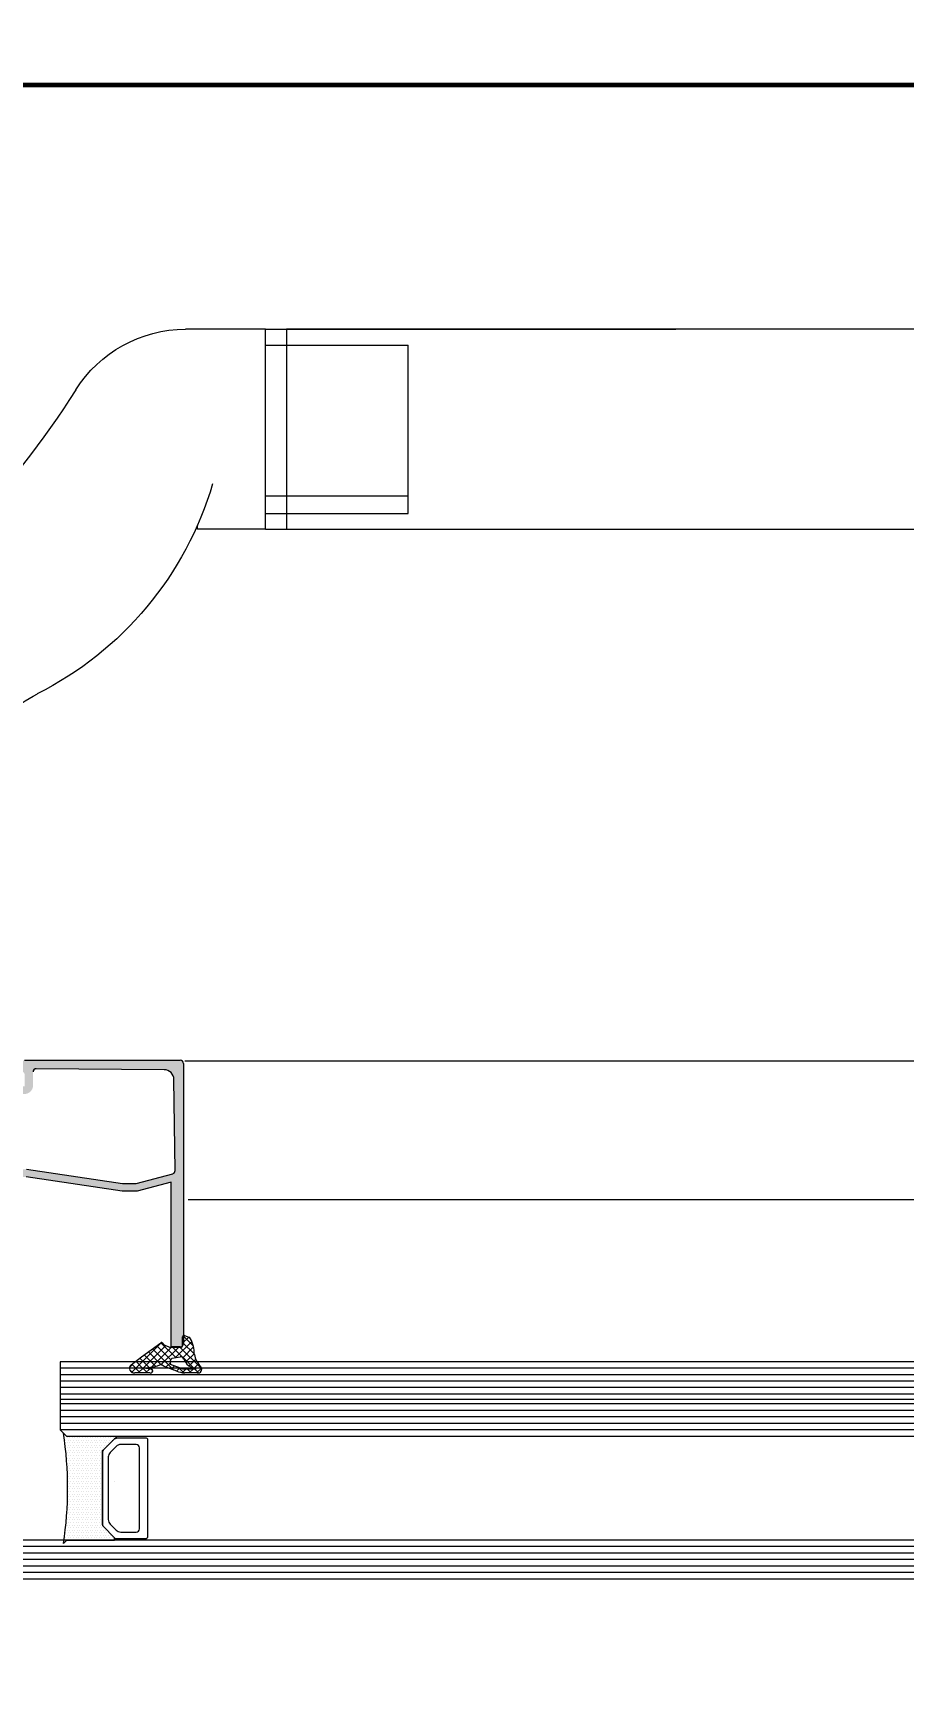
# Model space of a CAD drawing. Extents: x 820 to 5791, y 1495 to 5010.
# Drawn here: x 2923.56 to 2936.99, y 2075.37 to 2100.85 of the extents above; entities that cross this region are included whole.
import ezdxf

# ---------------------------------------------------------------- set-up
doc = ezdxf.new("R2010")
doc.units = 0
doc.header["$LTSCALE"] = 20
doc.linetypes.add('CACHE', pattern=[0.375, 0.25, -0.125])
doc.layers.get('0').update_dxf_attribs({"linetype": 'CONTINUOUS', "lineweight": 15})
doc.layers.get('DEFPOINTS').update_dxf_attribs({"linetype": 'CONTINUOUS'})
doc.layers.add('_00_TT_AREA', color=140, linetype='CONTINUOUS', plot=False)
for name, color, linetype, lineweight in [('_00_TT_PLASTER INTERIOR', 60, 'CONTINUOUS', 0), ('DUVAR', 7, 'CONTINUOUS', 60), ('ölç', 63, 'CONTINUOUS', 20)]:
    doc.layers.add(name, color=color, linetype=linetype, lineweight=lineweight)
doc.layers.add('dış ölçü', color=7, linetype='CONTINUOUS', lineweight=20, true_color=0x0d6787)
doc.layers.add('Kiriş', color=7, linetype='CONTINUOUS')
doc.styles.add('TRS', font='times.ttf', dxfattribs={"width": 0.8})
doc.dimstyles.new('dış ölçü', dxfattribs={"dimtxt": 12, "dimasz": 5, "dimexe": 5, "dimexo": 35, "dimgap": 5, "dimtad": 1, "dimdec": 0, "dimdsep": 46, "dimtxsty": 'TRS', "dimblk": 'DOT', "dimcen": 0, "dimdle": 0.1, "dimclrd": 256, "dimclre": 256, "dimclrt": 73, "dimadec": 0, "dimazin": 0, "dimtfac": 0.3, "dimtdec": 0, "dimtix": 1, "dimtmove": 2, "dimatfit": 3, "dimldrblk": 'DOT', "dimfxl": 1, "dimfxlon": 1, "dimtolj": 1, "dimarcsym": 0})

# ---------------------------------------------------------------- blocks, each defined once
blk = doc.blocks.new('_Dot')
at = {"layer": 'ölç', "color": 0, "lineweight": -2}
blk.add_line((-0.5, 0), (-1, 0), dxfattribs=at)
at = {"layer": 'ölç', "color": 0, "const_width": 0.5}
blk.add_lwpolyline([(-0.25, 0, 1), (0.25, 0, 1)], format="xyb", close=True, dxfattribs=at)
blk = doc.blocks.new('*D176')
at = {"layer": 'DEFPOINTS', "color": 0, "transparency": 16777216}
for p in [(2844.176, 2097.044), (3414.391, 2084.554), (3414.391, 1809.278)]:
    blk.add_point(p, dxfattribs=at)
at = {"layer": 'dış ölçü', "lineweight": -2, "transparency": 16777216}
for p, q in [((2844.176, 1810.278), (2844.176, 1804.278)), ((3414.391, 1810.278), (3414.391, 1804.278)), ((2849.176, 1809.278), (3409.391, 1809.278))]:
    blk.add_line(p, q, dxfattribs=at)
at = {"layer": 'dış ölçü', "lineweight": -2, "transparency": 16777216, "xscale": 5, "yscale": 5, "zscale": 5, "rotation": 180}
blk.add_blockref('_Dot', (2844.176, 1809.278), dxfattribs=at)
at = {"layer": 'dış ölçü', "lineweight": -2, "transparency": 16777216, "xscale": 5, "yscale": 5, "zscale": 5}
blk.add_blockref('_Dot', (3414.391, 1809.278), dxfattribs=at)
at = {"layer": 'dış ölçü', "color": 73, "transparency": 16777216, "insert": (3129.284, 1820.399), "char_height": 12, "attachment_point": 5, "style": 'TRS'}
blk.add_mtext('\\A1;570', dxfattribs=at)
blk = doc.blocks.new('*D180')
at = {"layer": 'DEFPOINTS', "color": 0, "transparency": 16777216}
for p in [(3700.972, 2100.044), (2054.288, 2083.441), (3700.972, 1729.278)]:
    blk.add_point(p, dxfattribs=at)
at = {"layer": 'dış ölçü', "lineweight": -2, "transparency": 16777216}
for p, q in [((2054.288, 1730.278), (2054.288, 1724.278)), ((3700.972, 1730.278), (3700.972, 1724.278)), ((2059.288, 1729.278), (3695.972, 1729.278))]:
    blk.add_line(p, q, dxfattribs=at)
at = {"layer": 'dış ölçü', "lineweight": -2, "transparency": 16777216, "xscale": 5, "yscale": 5, "zscale": 5, "rotation": 180}
blk.add_blockref('_Dot', (2054.288, 1729.278), dxfattribs=at)
at = {"layer": 'dış ölçü', "lineweight": -2, "transparency": 16777216, "xscale": 5, "yscale": 5, "zscale": 5}
blk.add_blockref('_Dot', (3700.972, 1729.278), dxfattribs=at)
at = {"layer": 'dış ölçü', "color": 73, "transparency": 16777216, "insert": (2877.63, 1740.399), "char_height": 12, "attachment_point": 5, "style": 'TRS'}
blk.add_mtext('\\A1;1647', dxfattribs=at)
blk = doc.blocks.new('HGJFG')
h = blk.add_hatch(color=9)
h.dxf.hatch_style = 1
edge = h.paths.add_edge_path()
edge.add_line((-2238.833, -3287.044), (-2238.851, -3285.638))
edge.add_arc((-2239.001, -3285.639), 0.15, 360.4421, 449.5382)
edge.add_line((-2239, -3285.489), (-2240.972, -3285.473))
edge.add_arc((-2240.973, -3285.523), 0.05, 449.5382, 539.9896)
edge.add_line((-2241.023, -3285.523), (-2241.023, -3285.732))
edge.add_arc((-2241.153, -3285.732), 0.13, 270, 359.9897, ccw=False)
edge.add_line((-2241.153, -3285.862), (-2241.503, -3285.862))
edge.add_arc((-2241.503, -3285.812), 0.05, 180, 270, ccw=False)
edge.add_line((-2241.553, -3285.812), (-2241.553, -3285.773))
edge.add_line((-2241.553, -3285.773), (-2241.423, -3285.697))
edge.add_line((-2241.423, -3285.697), (-2241.323, -3285.734))
edge.add_line((-2241.323, -3285.734), (-2241.323, -3285.742))
edge.add_line((-2241.323, -3285.742), (-2241.153, -3285.742))
edge.add_line((-2241.153, -3285.742), (-2241.153, -3285.563))
edge.add_arc((-2241.203, -3285.563), 0.05, 360.0001, 404.9863)
edge.add_line((-2241.168, -3285.528), (-2241.188, -3285.507))
edge.add_arc((-2241.153, -3285.472), 0.05, 179.9999, 224.9862, ccw=False)
edge.add_line((-2241.203, -3285.472), (-2241.203, -3285.393))
edge.add_arc((-2241.153, -3285.393), 0.05, 89.9974, 180.0001, ccw=False)
edge.add_line((-2241.153, -3285.343), (-2238.753, -3285.343))
edge.add_arc((-2238.753, -3285.393), 0.05, 360.0001, 449.9974, ccw=False)
edge.add_line((-2238.703, -3285.393), (-2238.703, -3289.713))
edge.add_arc((-2238.753, -3289.713), 0.05, 270, 360, ccw=False)
edge.add_line((-2238.753, -3289.763), (-2238.893, -3289.763))
edge.add_line((-2238.893, -3289.763), (-2238.893, -3287.223))
edge.add_line((-2238.893, -3287.223), (-2239.416, -3287.363))
edge.add_line((-2239.416, -3287.363), (-2239.65, -3287.363))
edge.add_line((-2239.65, -3287.363), (-2241.13, -3287.142))
edge.add_line((-2241.13, -3287.142), (-2241.353, -3287.142))
edge.add_arc((-2241.354, -3287.177), 0.035, 448.6803, 594.486)
edge.add_arc((-2241.403, -3287.247), 0.05, 359.9231, 414.486, ccw=False)
edge.add_line((-2241.353, -3287.247), (-2241.353, -3287.321))
edge.add_arc((-2241.325, -3287.022), 0.3, 192.2375, 264.584, ccw=False)
edge.add_arc((-2241.569, -3287.073), 0.0509, 89.2186, 194.4351, ccw=False)
edge.add_line((-2241.568, -3287.022), (-2241.121, -3287.022))
edge.add_line((-2241.121, -3287.022), (-2239.641, -3287.243))
edge.add_line((-2239.641, -3287.243), (-2239.431, -3287.243))
edge.add_line((-2239.431, -3287.243), (-2238.87, -3287.092))
edge.add_arc((-2238.883, -3287.044), 0.05, 284.9951, 360.4422)
h = blk.add_hatch(color=9)
h.dxf.hatch_style = 1
edge = h.paths.add_edge_path()
edge.add_line((-2238.833, -3287.044), (-2238.851, -3285.638))
edge.add_arc((-2239.001, -3285.639), 0.15, 360.4421, 449.5382)
edge.add_line((-2239, -3285.489), (-2240.972, -3285.473))
edge.add_arc((-2240.973, -3285.523), 0.05, 449.5382, 539.9896)
edge.add_line((-2241.023, -3285.523), (-2241.023, -3285.732))
edge.add_arc((-2241.153, -3285.732), 0.13, 270, 359.9897, ccw=False)
edge.add_line((-2241.153, -3285.862), (-2241.503, -3285.862))
edge.add_arc((-2241.503, -3285.812), 0.05, 180, 270, ccw=False)
edge.add_line((-2241.553, -3285.812), (-2241.553, -3285.773))
edge.add_line((-2241.553, -3285.773), (-2241.423, -3285.697))
edge.add_line((-2241.423, -3285.697), (-2241.323, -3285.734))
edge.add_line((-2241.323, -3285.734), (-2241.323, -3285.742))
edge.add_line((-2241.323, -3285.742), (-2241.153, -3285.742))
edge.add_line((-2241.153, -3285.742), (-2241.153, -3285.563))
edge.add_arc((-2241.203, -3285.563), 0.05, 360.0001, 404.9863)
edge.add_line((-2241.168, -3285.528), (-2241.188, -3285.507))
edge.add_arc((-2241.153, -3285.472), 0.05, 179.9999, 224.9862, ccw=False)
edge.add_line((-2241.203, -3285.472), (-2241.203, -3285.393))
edge.add_arc((-2241.153, -3285.393), 0.05, 89.9974, 180.0001, ccw=False)
edge.add_line((-2241.153, -3285.343), (-2238.753, -3285.343))
edge.add_arc((-2238.753, -3285.393), 0.05, 360.0001, 449.9974, ccw=False)
edge.add_line((-2238.703, -3285.393), (-2238.703, -3289.713))
edge.add_arc((-2238.753, -3289.713), 0.05, 270, 360, ccw=False)
edge.add_line((-2238.753, -3289.763), (-2238.893, -3289.763))
edge.add_line((-2238.893, -3289.763), (-2238.893, -3287.223))
edge.add_line((-2238.893, -3287.223), (-2239.416, -3287.363))
edge.add_line((-2239.416, -3287.363), (-2239.65, -3287.363))
edge.add_line((-2239.65, -3287.363), (-2241.13, -3287.142))
edge.add_line((-2241.13, -3287.142), (-2241.353, -3287.142))
edge.add_arc((-2241.354, -3287.177), 0.035, 448.6803, 594.486)
edge.add_arc((-2241.403, -3287.247), 0.05, 359.9231, 414.486, ccw=False)
edge.add_line((-2241.353, -3287.247), (-2241.353, -3287.321))
edge.add_arc((-2241.325, -3287.022), 0.3, 192.2375, 264.584, ccw=False)
edge.add_arc((-2241.569, -3287.073), 0.0509, 89.2186, 194.4351, ccw=False)
edge.add_line((-2241.568, -3287.022), (-2241.121, -3287.022))
edge.add_line((-2241.121, -3287.022), (-2239.641, -3287.243))
edge.add_line((-2239.641, -3287.243), (-2239.431, -3287.243))
edge.add_line((-2239.431, -3287.243), (-2238.87, -3287.092))
edge.add_arc((-2238.883, -3287.044), 0.05, 284.9951, 360.4422)
at = {"color": 9, "extrusion": (0, 0, -1)}
for p, q in [((-2237.437, -3274.069), (-2238.672, -3274.069)), ((-2237.437, -3277.152), (-2237.437, -3274.069)), ((-2237.437, -3274.069), (-2231.113, -3274.069)), ((-2237.437, -3274.312), (-2235.237, -3274.312)), ((-2235.237, -3276.909), (-2235.237, -3274.312)), ((-2237.437, -3276.636), (-2235.237, -3276.636)), ((-2238.487, -3277.152), (-2238.487, -3277.092)), ((-2237.437, -3276.909), (-2235.237, -3276.909)), ((-2237.437, -3277.152), (-2238.487, -3277.152)), ((-2237.437, -3277.152), (-2231.113, -3277.152))]:
    blk.add_line(p, q, dxfattribs=at)
at = {"color": 9}
for p, q in [((-2166.088, -3274.069), (-2237.117, -3274.069)), ((-2237.117, -3274.069), (-2237.117, -3277.152)), ((-2237.117, -3277.152), (-2166.088, -3277.152)), ((-2241.153, -3285.343), (-2238.753, -3285.343)), ((-2241.153, -3285.343), (-2238.753, -3285.343)), ((-2239, -3285.489), (-2240.972, -3285.473)), ((-2239, -3285.489), (-2240.972, -3285.473)), ((-2238.703, -3285.393), (-2238.703, -3289.713)), ((-2238.703, -3285.393), (-2238.703, -3289.713)), ((-2238.681, -3285.349), (-2226.041, -3285.349)), ((-2238.833, -3287.044), (-2238.851, -3285.638)), ((-2238.833, -3287.044), (-2238.851, -3285.638)), ((-2241.121, -3287.022), (-2239.641, -3287.243)), ((-2241.121, -3287.022), (-2239.641, -3287.243)), ((-2239.65, -3287.363), (-2241.13, -3287.142)), ((-2239.65, -3287.363), (-2241.13, -3287.142)), ((-2239.641, -3287.243), (-2239.431, -3287.243)), ((-2239.641, -3287.243), (-2239.431, -3287.243)), ((-2239.431, -3287.243), (-2238.87, -3287.092)), ((-2239.431, -3287.243), (-2238.87, -3287.092)), ((-2238.893, -3287.223), (-2239.416, -3287.363)), ((-2238.893, -3287.223), (-2239.416, -3287.363)), ((-2238.893, -3289.763), (-2238.893, -3287.223)), ((-2238.893, -3289.763), (-2238.893, -3287.223)), ((-2238.833, -3287.044), (-2238.833, -3287.044)), ((-2238.833, -3287.044), (-2238.833, -3287.044)), ((-2239.416, -3287.363), (-2239.65, -3287.363)), ((-2239.416, -3287.363), (-2239.65, -3287.363)), ((-2238.632, -3287.491), (-2226.041, -3287.491)), ((-2239.043, -3289.696), (-2239.501, -3290.154)), ((-2239.352, -3289.917), (-2239.053, -3289.7)), ((-2238.976, -3289.742), (-2239.318, -3290.083)), ((-2238.888, -3289.765), (-2239.195, -3290.073)), ((-2239.18, -3289.792), (-2238.85, -3290.122)), ((-2239.115, -3289.745), (-2238.901, -3289.959)), ((-2238.775, -3289.765), (-2239.051, -3290.04)), ((-2239.05, -3289.698), (-2238.821, -3289.927)), ((-2239.034, -3289.699), (-2239.004, -3289.729)), ((-2239.004, -3289.729), (-2238.94, -3289.758)), ((-2238.919, -3289.765), (-2238.736, -3289.765)), ((-2238.753, -3289.763), (-2238.893, -3289.763)), ((-2238.753, -3289.763), (-2238.893, -3289.763)), ((-2238.871, -3289.765), (-2238.539, -3290.097)), ((-2238.576, -3289.678), (-2238.826, -3289.928)), ((-2238.758, -3289.765), (-2238.423, -3290.1)), ((-2238.716, -3289.745), (-2238.716, -3289.605)), ((-2238.623, -3289.613), (-2238.716, -3289.706)), ((-2238.716, -3289.695), (-2238.536, -3289.875)), ((-2238.549, -3289.763), (-2238.714, -3289.929)), ((-2238.709, -3289.59), (-2238.553, -3289.746)), ((-2238.688, -3289.587), (-2238.621, -3289.614)), ((-2226.041, -3289.991), (-2240.603, -3289.991)), ((-2240.603, -3289.991), (-2240.603, -3291.043)), ((-2226.041, -3290.091), (-2240.603, -3290.091)), ((-2239.452, -3289.992), (-2239.533, -3290.074)), ((-2239.511, -3290.038), (-2239.352, -3289.917)), ((-2239.502, -3290.031), (-2239.369, -3290.165)), ((-2239.439, -3289.983), (-2239.338, -3290.083)), ((-2239.322, -3290.087), (-2239.4, -3290.165)), ((-2239.375, -3289.934), (-2239.231, -3290.078)), ((-2239.362, -3290.082), (-2239.214, -3290.1)), ((-2239.336, -3290.085), (-2239.256, -3290.165)), ((-2239.31, -3289.886), (-2239.136, -3290.061)), ((-2239.245, -3289.839), (-2239.043, -3290.042)), ((-2238.807, -3290.138), (-2239.002, -3290.065)), ((-2238.91, -3290.012), (-2238.974, -3290.076)), ((-2238.75, -3290.091), (-2238.901, -3290.036)), ((-2238.843, -3290.057), (-2238.892, -3290.106)), ((-2238.879, -3289.935), (-2238.753, -3289.918)), ((-2238.761, -3290.087), (-2238.81, -3290.137)), ((-2238.78, -3290.08), (-2238.697, -3290.164)), ((-2238.699, -3289.951), (-2238.652, -3290.031)), ((-2238.536, -3289.863), (-2238.671, -3289.998)), ((-2238.514, -3289.953), (-2238.618, -3290.057)), ((-2238.474, -3290.025), (-2238.544, -3290.095)), ((-2238.425, -3290.089), (-2238.502, -3290.165)), ((-2226.041, -3290.191), (-2240.603, -3290.191)), ((-2226.041, -3290.291), (-2240.603, -3290.291)), ((-2239.532, -3290.114), (-2239.484, -3290.162)), ((-2239.216, -3290.165), (-2239.453, -3290.165)), ((-2239.221, -3290.099), (-2239.288, -3290.165)), ((-2239.209, -3290.1), (-2239.178, -3290.131)), ((-2238.666, -3290.105), (-2238.72, -3290.159)), ((-2238.509, -3290.105), (-2238.687, -3290.105)), ((-2238.489, -3290.165), (-2238.687, -3290.165)), ((-2238.643, -3290.105), (-2238.583, -3290.165)), ((-2238.554, -3290.105), (-2238.614, -3290.165)), ((-2238.53, -3290.105), (-2238.471, -3290.164)), ((-2226.041, -3290.391), (-2240.603, -3290.391)), ((-2226.041, -3290.491), (-2240.603, -3290.491)), ((-2226.041, -3290.643), (-2240.603, -3290.643)), ((-2226.041, -3290.743), (-2240.603, -3290.743)), ((-2226.041, -3290.843), (-2240.603, -3290.843)), ((-2226.041, -3290.943), (-2240.603, -3290.943)), ((-2240.603, -3291.043), (-2240.503, -3291.143)), ((-2226.041, -3291.043), (-2240.603, -3291.043)), ((-2240.503, -3291.143), (-2240.553, -3291.093)), ((-2240.538, -3291.16), (-2240.538, -3291.16)), ((-2240.518, -3291.2), (-2240.518, -3291.2)), ((-2240.518, -3291.279), (-2240.518, -3291.279)), ((-2240.518, -3291.359), (-2240.518, -3291.359)), ((-2226.041, -3291.143), (-2240.503, -3291.143)), ((-2239.737, -3291.143), (-2240.503, -3291.143)), ((-2240.499, -3291.16), (-2240.499, -3291.16)), ((-2240.499, -3291.24), (-2240.499, -3291.24)), ((-2240.499, -3291.319), (-2240.499, -3291.319)), ((-2240.479, -3291.2), (-2240.479, -3291.2)), ((-2240.479, -3291.279), (-2240.479, -3291.279)), ((-2240.479, -3291.359), (-2240.479, -3291.359)), ((-2240.459, -3291.16), (-2240.459, -3291.16)), ((-2240.459, -3291.24), (-2240.459, -3291.24)), ((-2240.459, -3291.319), (-2240.459, -3291.319)), ((-2240.439, -3291.2), (-2240.439, -3291.2)), ((-2240.439, -3291.279), (-2240.439, -3291.279)), ((-2240.439, -3291.359), (-2240.439, -3291.359)), ((-2240.419, -3291.16), (-2240.419, -3291.16)), ((-2240.419, -3291.24), (-2240.419, -3291.24)), ((-2240.419, -3291.319), (-2240.419, -3291.319)), ((-2240.399, -3291.2), (-2240.399, -3291.2)), ((-2240.399, -3291.279), (-2240.399, -3291.279)), ((-2240.399, -3291.359), (-2240.399, -3291.359)), ((-2240.379, -3291.16), (-2240.379, -3291.16)), ((-2240.379, -3291.24), (-2240.379, -3291.24)), ((-2240.379, -3291.319), (-2240.379, -3291.319)), ((-2240.36, -3291.2), (-2240.36, -3291.2)), ((-2240.36, -3291.279), (-2240.36, -3291.279)), ((-2240.36, -3291.359), (-2240.36, -3291.359)), ((-2240.34, -3291.16), (-2240.34, -3291.16)), ((-2240.34, -3291.24), (-2240.34, -3291.24)), ((-2240.34, -3291.319), (-2240.34, -3291.319)), ((-2240.32, -3291.2), (-2240.32, -3291.2)), ((-2240.32, -3291.279), (-2240.32, -3291.279)), ((-2240.32, -3291.359), (-2240.32, -3291.359)), ((-2240.3, -3291.16), (-2240.3, -3291.16)), ((-2240.3, -3291.24), (-2240.3, -3291.24)), ((-2240.3, -3291.319), (-2240.3, -3291.319)), ((-2240.28, -3291.2), (-2240.28, -3291.2)), ((-2240.28, -3291.279), (-2240.28, -3291.279)), ((-2240.28, -3291.359), (-2240.28, -3291.359)), ((-2240.26, -3291.16), (-2240.26, -3291.16)), ((-2240.26, -3291.24), (-2240.26, -3291.24)), ((-2240.26, -3291.319), (-2240.26, -3291.319)), ((-2240.241, -3291.2), (-2240.241, -3291.2)), ((-2240.241, -3291.279), (-2240.241, -3291.279)), ((-2240.241, -3291.359), (-2240.241, -3291.359)), ((-2240.221, -3291.16), (-2240.221, -3291.16)), ((-2240.221, -3291.24), (-2240.221, -3291.24)), ((-2240.221, -3291.319), (-2240.221, -3291.319)), ((-2240.201, -3291.2), (-2240.201, -3291.2)), ((-2240.201, -3291.279), (-2240.201, -3291.279)), ((-2240.201, -3291.359), (-2240.201, -3291.359)), ((-2240.181, -3291.16), (-2240.181, -3291.16)), ((-2240.181, -3291.24), (-2240.181, -3291.24)), ((-2240.181, -3291.319), (-2240.181, -3291.319)), ((-2240.161, -3291.2), (-2240.161, -3291.2)), ((-2240.161, -3291.279), (-2240.161, -3291.279)), ((-2240.161, -3291.359), (-2240.161, -3291.359)), ((-2240.141, -3291.16), (-2240.141, -3291.16)), ((-2240.141, -3291.24), (-2240.141, -3291.24)), ((-2240.141, -3291.319), (-2240.141, -3291.319)), ((-2240.122, -3291.2), (-2240.122, -3291.2)), ((-2240.122, -3291.279), (-2240.122, -3291.279)), ((-2240.122, -3291.359), (-2240.122, -3291.359)), ((-2240.102, -3291.16), (-2240.102, -3291.16)), ((-2240.102, -3291.24), (-2240.102, -3291.24)), ((-2240.102, -3291.319), (-2240.102, -3291.319)), ((-2240.082, -3291.2), (-2240.082, -3291.2)), ((-2240.082, -3291.279), (-2240.082, -3291.279)), ((-2240.082, -3291.359), (-2240.082, -3291.359)), ((-2240.062, -3291.16), (-2240.062, -3291.16)), ((-2240.062, -3291.24), (-2240.062, -3291.24)), ((-2240.062, -3291.319), (-2240.062, -3291.319)), ((-2240.042, -3291.2), (-2240.042, -3291.2)), ((-2240.042, -3291.279), (-2240.042, -3291.279)), ((-2240.042, -3291.359), (-2240.042, -3291.359)), ((-2240.022, -3291.16), (-2240.022, -3291.16)), ((-2240.022, -3291.24), (-2240.022, -3291.24)), ((-2240.022, -3291.319), (-2240.022, -3291.319)), ((-2240.002, -3291.2), (-2240.002, -3291.2)), ((-2240.002, -3291.279), (-2240.002, -3291.279)), ((-2240.002, -3291.359), (-2240.002, -3291.359)), ((-2239.983, -3291.16), (-2239.983, -3291.16)), ((-2239.983, -3291.24), (-2239.983, -3291.24)), ((-2239.983, -3291.319), (-2239.983, -3291.319)), ((-2239.963, -3291.2), (-2239.963, -3291.2)), ((-2239.963, -3291.279), (-2239.963, -3291.279)), ((-2239.963, -3291.359), (-2239.963, -3291.359)), ((-2239.95, -3291.369), (-2239.942, -3291.356)), ((-2239.943, -3291.16), (-2239.943, -3291.16)), ((-2239.943, -3291.24), (-2239.943, -3291.24)), ((-2239.943, -3291.319), (-2239.943, -3291.319)), ((-2239.942, -3291.356), (-2239.765, -3291.179)), ((-2239.923, -3291.2), (-2239.923, -3291.2)), ((-2239.923, -3291.279), (-2239.923, -3291.279)), ((-2239.903, -3291.16), (-2239.903, -3291.16)), ((-2239.903, -3291.24), (-2239.903, -3291.24)), ((-2239.883, -3291.2), (-2239.883, -3291.2)), ((-2239.883, -3291.279), (-2239.883, -3291.279)), ((-2239.864, -3291.16), (-2239.864, -3291.16)), ((-2239.864, -3291.24), (-2239.864, -3291.24)), ((-2239.844, -3291.2), (-2239.844, -3291.2)), ((-2239.824, -3291.16), (-2239.824, -3291.16)), ((-2239.804, -3291.2), (-2239.804, -3291.2)), ((-2239.784, -3291.16), (-2239.784, -3291.16)), ((-2239.765, -3291.179), (-2239.737, -3291.168)), ((-2239.744, -3291.16), (-2239.744, -3291.16)), ((-2239.737, -3291.168), (-2239.737, -3291.143)), ((-2240.499, -3291.398), (-2240.499, -3291.398)), ((-2240.499, -3291.478), (-2240.499, -3291.478)), ((-2240.499, -3291.557), (-2240.499, -3291.557)), ((-2240.479, -3291.438), (-2240.479, -3291.438)), ((-2240.479, -3291.518), (-2240.479, -3291.518)), ((-2240.479, -3291.597), (-2240.479, -3291.597)), ((-2240.459, -3291.398), (-2240.459, -3291.398)), ((-2240.459, -3291.478), (-2240.459, -3291.478)), ((-2240.459, -3291.557), (-2240.459, -3291.557)), ((-2240.439, -3291.438), (-2240.439, -3291.438)), ((-2240.439, -3291.518), (-2240.439, -3291.518)), ((-2240.439, -3291.597), (-2240.439, -3291.597)), ((-2240.419, -3291.398), (-2240.419, -3291.398)), ((-2240.419, -3291.478), (-2240.419, -3291.478)), ((-2240.419, -3291.557), (-2240.419, -3291.557)), ((-2240.399, -3291.438), (-2240.399, -3291.438)), ((-2240.399, -3291.518), (-2240.399, -3291.518)), ((-2240.399, -3291.597), (-2240.399, -3291.597)), ((-2240.379, -3291.398), (-2240.379, -3291.398)), ((-2240.379, -3291.478), (-2240.379, -3291.478)), ((-2240.379, -3291.557), (-2240.379, -3291.557)), ((-2240.36, -3291.438), (-2240.36, -3291.438)), ((-2240.36, -3291.518), (-2240.36, -3291.518)), ((-2240.36, -3291.597), (-2240.36, -3291.597)), ((-2240.34, -3291.398), (-2240.34, -3291.398)), ((-2240.34, -3291.478), (-2240.34, -3291.478)), ((-2240.34, -3291.557), (-2240.34, -3291.557)), ((-2240.32, -3291.438), (-2240.32, -3291.438)), ((-2240.32, -3291.518), (-2240.32, -3291.518)), ((-2240.32, -3291.597), (-2240.32, -3291.597)), ((-2240.3, -3291.398), (-2240.3, -3291.398)), ((-2240.3, -3291.478), (-2240.3, -3291.478)), ((-2240.3, -3291.557), (-2240.3, -3291.557)), ((-2240.28, -3291.438), (-2240.28, -3291.438)), ((-2240.28, -3291.518), (-2240.28, -3291.518)), ((-2240.28, -3291.597), (-2240.28, -3291.597)), ((-2240.26, -3291.398), (-2240.26, -3291.398)), ((-2240.26, -3291.478), (-2240.26, -3291.478)), ((-2240.26, -3291.557), (-2240.26, -3291.557)), ((-2240.241, -3291.438), (-2240.241, -3291.438)), ((-2240.241, -3291.518), (-2240.241, -3291.518)), ((-2240.241, -3291.597), (-2240.241, -3291.597)), ((-2240.221, -3291.398), (-2240.221, -3291.398)), ((-2240.221, -3291.478), (-2240.221, -3291.478)), ((-2240.221, -3291.557), (-2240.221, -3291.557)), ((-2240.201, -3291.438), (-2240.201, -3291.438)), ((-2240.201, -3291.518), (-2240.201, -3291.518)), ((-2240.201, -3291.597), (-2240.201, -3291.597)), ((-2240.181, -3291.398), (-2240.181, -3291.398)), ((-2240.181, -3291.478), (-2240.181, -3291.478)), ((-2240.181, -3291.557), (-2240.181, -3291.557)), ((-2240.161, -3291.438), (-2240.161, -3291.438)), ((-2240.161, -3291.518), (-2240.161, -3291.518)), ((-2240.161, -3291.597), (-2240.161, -3291.597)), ((-2240.141, -3291.398), (-2240.141, -3291.398)), ((-2240.141, -3291.478), (-2240.141, -3291.478)), ((-2240.141, -3291.557), (-2240.141, -3291.557)), ((-2240.122, -3291.438), (-2240.122, -3291.438)), ((-2240.122, -3291.518), (-2240.122, -3291.518)), ((-2240.122, -3291.597), (-2240.122, -3291.597)), ((-2240.102, -3291.398), (-2240.102, -3291.398)), ((-2240.102, -3291.478), (-2240.102, -3291.478)), ((-2240.102, -3291.557), (-2240.102, -3291.557)), ((-2240.082, -3291.438), (-2240.082, -3291.438)), ((-2240.082, -3291.518), (-2240.082, -3291.518)), ((-2240.082, -3291.597), (-2240.082, -3291.597)), ((-2240.062, -3291.398), (-2240.062, -3291.398)), ((-2240.062, -3291.478), (-2240.062, -3291.478)), ((-2240.062, -3291.557), (-2240.062, -3291.557)), ((-2240.042, -3291.438), (-2240.042, -3291.438)), ((-2240.042, -3291.518), (-2240.042, -3291.518)), ((-2240.042, -3291.597), (-2240.042, -3291.597)), ((-2240.022, -3291.398), (-2240.022, -3291.398)), ((-2240.022, -3291.478), (-2240.022, -3291.478)), ((-2240.022, -3291.557), (-2240.022, -3291.557)), ((-2240.002, -3291.438), (-2240.002, -3291.438)), ((-2240.002, -3291.518), (-2240.002, -3291.518)), ((-2240.002, -3291.597), (-2240.002, -3291.597)), ((-2239.983, -3291.398), (-2239.983, -3291.398)), ((-2239.983, -3291.478), (-2239.983, -3291.478)), ((-2239.983, -3291.557), (-2239.983, -3291.557)), ((-2239.963, -3291.438), (-2239.963, -3291.438)), ((-2239.963, -3291.518), (-2239.963, -3291.518)), ((-2239.963, -3291.597), (-2239.963, -3291.597)), ((-2239.953, -3291.384), (-2239.95, -3291.369)), ((-2239.953, -3292.501), (-2239.953, -3291.384)), ((-2240.479, -3291.676), (-2240.479, -3291.676)), ((-2240.479, -3291.756), (-2240.479, -3291.756)), ((-2240.479, -3291.835), (-2240.479, -3291.835)), ((-2240.459, -3291.637), (-2240.459, -3291.637)), ((-2240.459, -3291.716), (-2240.459, -3291.716)), ((-2240.459, -3291.795), (-2240.459, -3291.795)), ((-2240.459, -3291.875), (-2240.459, -3291.875)), ((-2240.439, -3291.676), (-2240.439, -3291.676)), ((-2240.439, -3291.756), (-2240.439, -3291.756)), ((-2240.439, -3291.835), (-2240.439, -3291.835)), ((-2240.419, -3291.637), (-2240.419, -3291.637)), ((-2240.419, -3291.716), (-2240.419, -3291.716)), ((-2240.419, -3291.795), (-2240.419, -3291.795)), ((-2240.419, -3291.875), (-2240.419, -3291.875)), ((-2240.399, -3291.676), (-2240.399, -3291.676)), ((-2240.399, -3291.756), (-2240.399, -3291.756)), ((-2240.399, -3291.835), (-2240.399, -3291.835)), ((-2240.379, -3291.637), (-2240.379, -3291.637)), ((-2240.379, -3291.716), (-2240.379, -3291.716)), ((-2240.379, -3291.795), (-2240.379, -3291.795)), ((-2240.379, -3291.875), (-2240.379, -3291.875)), ((-2240.36, -3291.676), (-2240.36, -3291.676)), ((-2240.36, -3291.756), (-2240.36, -3291.756)), ((-2240.36, -3291.835), (-2240.36, -3291.835)), ((-2240.34, -3291.637), (-2240.34, -3291.637)), ((-2240.34, -3291.716), (-2240.34, -3291.716)), ((-2240.34, -3291.795), (-2240.34, -3291.795)), ((-2240.34, -3291.875), (-2240.34, -3291.875)), ((-2240.32, -3291.676), (-2240.32, -3291.676)), ((-2240.32, -3291.756), (-2240.32, -3291.756)), ((-2240.32, -3291.835), (-2240.32, -3291.835)), ((-2240.3, -3291.637), (-2240.3, -3291.637)), ((-2240.3, -3291.716), (-2240.3, -3291.716)), ((-2240.3, -3291.795), (-2240.3, -3291.795)), ((-2240.3, -3291.875), (-2240.3, -3291.875)), ((-2240.28, -3291.676), (-2240.28, -3291.676)), ((-2240.28, -3291.756), (-2240.28, -3291.756)), ((-2240.28, -3291.835), (-2240.28, -3291.835)), ((-2240.26, -3291.637), (-2240.26, -3291.637)), ((-2240.26, -3291.716), (-2240.26, -3291.716)), ((-2240.26, -3291.795), (-2240.26, -3291.795)), ((-2240.26, -3291.875), (-2240.26, -3291.875)), ((-2240.241, -3291.676), (-2240.241, -3291.676)), ((-2240.241, -3291.756), (-2240.241, -3291.756)), ((-2240.241, -3291.835), (-2240.241, -3291.835)), ((-2240.221, -3291.637), (-2240.221, -3291.637)), ((-2240.221, -3291.716), (-2240.221, -3291.716)), ((-2240.221, -3291.795), (-2240.221, -3291.795)), ((-2240.221, -3291.875), (-2240.221, -3291.875)), ((-2240.201, -3291.676), (-2240.201, -3291.676)), ((-2240.201, -3291.756), (-2240.201, -3291.756)), ((-2240.201, -3291.835), (-2240.201, -3291.835)), ((-2240.181, -3291.637), (-2240.181, -3291.637)), ((-2240.181, -3291.716), (-2240.181, -3291.716)), ((-2240.181, -3291.795), (-2240.181, -3291.795)), ((-2240.181, -3291.875), (-2240.181, -3291.875)), ((-2240.161, -3291.676), (-2240.161, -3291.676)), ((-2240.161, -3291.756), (-2240.161, -3291.756)), ((-2240.161, -3291.835), (-2240.161, -3291.835)), ((-2240.141, -3291.637), (-2240.141, -3291.637)), ((-2240.141, -3291.716), (-2240.141, -3291.716)), ((-2240.141, -3291.795), (-2240.141, -3291.795)), ((-2240.141, -3291.875), (-2240.141, -3291.875)), ((-2240.122, -3291.676), (-2240.122, -3291.676)), ((-2240.122, -3291.756), (-2240.122, -3291.756)), ((-2240.122, -3291.835), (-2240.122, -3291.835)), ((-2240.102, -3291.637), (-2240.102, -3291.637)), ((-2240.102, -3291.716), (-2240.102, -3291.716)), ((-2240.102, -3291.795), (-2240.102, -3291.795)), ((-2240.102, -3291.875), (-2240.102, -3291.875)), ((-2240.082, -3291.676), (-2240.082, -3291.676)), ((-2240.082, -3291.756), (-2240.082, -3291.756)), ((-2240.082, -3291.835), (-2240.082, -3291.835)), ((-2240.062, -3291.637), (-2240.062, -3291.637)), ((-2240.062, -3291.716), (-2240.062, -3291.716)), ((-2240.062, -3291.795), (-2240.062, -3291.795)), ((-2240.062, -3291.875), (-2240.062, -3291.875)), ((-2240.042, -3291.676), (-2240.042, -3291.676)), ((-2240.042, -3291.756), (-2240.042, -3291.756)), ((-2240.042, -3291.835), (-2240.042, -3291.835)), ((-2240.022, -3291.637), (-2240.022, -3291.637)), ((-2240.022, -3291.716), (-2240.022, -3291.716)), ((-2240.022, -3291.795), (-2240.022, -3291.795)), ((-2240.022, -3291.875), (-2240.022, -3291.875)), ((-2240.002, -3291.676), (-2240.002, -3291.676)), ((-2240.002, -3291.756), (-2240.002, -3291.756)), ((-2240.002, -3291.835), (-2240.002, -3291.835)), ((-2239.983, -3291.637), (-2239.983, -3291.637)), ((-2239.983, -3291.716), (-2239.983, -3291.716)), ((-2239.983, -3291.795), (-2239.983, -3291.795)), ((-2239.983, -3291.875), (-2239.983, -3291.875)), ((-2239.963, -3291.676), (-2239.963, -3291.676)), ((-2239.963, -3291.756), (-2239.963, -3291.756)), ((-2239.963, -3291.835), (-2239.963, -3291.835)), ((-2239.763, -3291.843), (-2239.764, -3291.842)), ((-2240.479, -3291.914), (-2240.479, -3291.914)), ((-2240.479, -3291.994), (-2240.479, -3291.994)), ((-2240.479, -3292.073), (-2240.479, -3292.073)), ((-2240.459, -3291.954), (-2240.459, -3291.954)), ((-2240.459, -3292.033), (-2240.459, -3292.033)), ((-2240.459, -3292.113), (-2240.459, -3292.113)), ((-2240.439, -3291.914), (-2240.439, -3291.914)), ((-2240.439, -3291.994), (-2240.439, -3291.994)), ((-2240.439, -3292.073), (-2240.439, -3292.073)), ((-2240.419, -3291.954), (-2240.419, -3291.954)), ((-2240.419, -3292.033), (-2240.419, -3292.033)), ((-2240.419, -3292.113), (-2240.419, -3292.113)), ((-2240.399, -3291.914), (-2240.399, -3291.914)), ((-2240.399, -3291.994), (-2240.399, -3291.994)), ((-2240.399, -3292.073), (-2240.399, -3292.073)), ((-2240.379, -3291.954), (-2240.379, -3291.954)), ((-2240.379, -3292.033), (-2240.379, -3292.033)), ((-2240.379, -3292.113), (-2240.379, -3292.113)), ((-2240.36, -3291.914), (-2240.36, -3291.914)), ((-2240.36, -3291.994), (-2240.36, -3291.994)), ((-2240.36, -3292.073), (-2240.36, -3292.073)), ((-2240.34, -3291.954), (-2240.34, -3291.954)), ((-2240.34, -3292.033), (-2240.34, -3292.033)), ((-2240.34, -3292.113), (-2240.34, -3292.113)), ((-2240.32, -3291.914), (-2240.32, -3291.914)), ((-2240.32, -3291.994), (-2240.32, -3291.994)), ((-2240.32, -3292.073), (-2240.32, -3292.073)), ((-2240.3, -3291.954), (-2240.3, -3291.954)), ((-2240.3, -3292.033), (-2240.3, -3292.033)), ((-2240.3, -3292.113), (-2240.3, -3292.113)), ((-2240.28, -3291.914), (-2240.28, -3291.914)), ((-2240.28, -3291.994), (-2240.28, -3291.994)), ((-2240.28, -3292.073), (-2240.28, -3292.073)), ((-2240.26, -3291.954), (-2240.26, -3291.954)), ((-2240.26, -3292.033), (-2240.26, -3292.033)), ((-2240.26, -3292.113), (-2240.26, -3292.113)), ((-2240.241, -3291.914), (-2240.241, -3291.914)), ((-2240.241, -3291.994), (-2240.241, -3291.994)), ((-2240.241, -3292.073), (-2240.241, -3292.073)), ((-2240.221, -3291.954), (-2240.221, -3291.954)), ((-2240.221, -3292.033), (-2240.221, -3292.033)), ((-2240.221, -3292.113), (-2240.221, -3292.113)), ((-2240.201, -3291.914), (-2240.201, -3291.914)), ((-2240.201, -3291.994), (-2240.201, -3291.994)), ((-2240.201, -3292.073), (-2240.201, -3292.073)), ((-2240.181, -3291.954), (-2240.181, -3291.954)), ((-2240.181, -3292.033), (-2240.181, -3292.033)), ((-2240.181, -3292.113), (-2240.181, -3292.113)), ((-2240.161, -3291.914), (-2240.161, -3291.914)), ((-2240.161, -3291.994), (-2240.161, -3291.994)), ((-2240.161, -3292.073), (-2240.161, -3292.073)), ((-2240.141, -3291.954), (-2240.141, -3291.954)), ((-2240.141, -3292.033), (-2240.141, -3292.033)), ((-2240.141, -3292.113), (-2240.141, -3292.113)), ((-2240.122, -3291.914), (-2240.122, -3291.914)), ((-2240.122, -3291.994), (-2240.122, -3291.994)), ((-2240.122, -3292.073), (-2240.122, -3292.073)), ((-2240.102, -3291.954), (-2240.102, -3291.954)), ((-2240.102, -3292.033), (-2240.102, -3292.033)), ((-2240.102, -3292.113), (-2240.102, -3292.113)), ((-2240.082, -3291.914), (-2240.082, -3291.914)), ((-2240.082, -3291.994), (-2240.082, -3291.994)), ((-2240.082, -3292.073), (-2240.082, -3292.073)), ((-2240.062, -3291.954), (-2240.062, -3291.954)), ((-2240.062, -3292.033), (-2240.062, -3292.033)), ((-2240.062, -3292.113), (-2240.062, -3292.113)), ((-2240.042, -3291.914), (-2240.042, -3291.914)), ((-2240.042, -3291.994), (-2240.042, -3291.994)), ((-2240.042, -3292.073), (-2240.042, -3292.073)), ((-2240.022, -3291.954), (-2240.022, -3291.954)), ((-2240.022, -3292.033), (-2240.022, -3292.033)), ((-2240.022, -3292.113), (-2240.022, -3292.113)), ((-2240.002, -3291.914), (-2240.002, -3291.914)), ((-2240.002, -3291.994), (-2240.002, -3291.994)), ((-2240.002, -3292.073), (-2240.002, -3292.073)), ((-2239.983, -3291.954), (-2239.983, -3291.954)), ((-2239.983, -3292.033), (-2239.983, -3292.033)), ((-2239.983, -3292.113), (-2239.983, -3292.113)), ((-2239.963, -3291.914), (-2239.963, -3291.914)), ((-2239.963, -3291.994), (-2239.963, -3291.994)), ((-2239.963, -3292.073), (-2239.963, -3292.073)), ((-2240.499, -3292.351), (-2240.499, -3292.351)), ((-2240.479, -3292.153), (-2240.479, -3292.153)), ((-2240.479, -3292.232), (-2240.479, -3292.232)), ((-2240.479, -3292.311), (-2240.479, -3292.311)), ((-2240.459, -3292.192), (-2240.459, -3292.192)), ((-2240.459, -3292.272), (-2240.459, -3292.272)), ((-2240.459, -3292.351), (-2240.459, -3292.351)), ((-2240.439, -3292.153), (-2240.439, -3292.153)), ((-2240.439, -3292.232), (-2240.439, -3292.232)), ((-2240.439, -3292.311), (-2240.439, -3292.311)), ((-2240.419, -3292.192), (-2240.419, -3292.192)), ((-2240.419, -3292.272), (-2240.419, -3292.272)), ((-2240.419, -3292.351), (-2240.419, -3292.351)), ((-2240.399, -3292.153), (-2240.399, -3292.153)), ((-2240.399, -3292.232), (-2240.399, -3292.232)), ((-2240.399, -3292.311), (-2240.399, -3292.311)), ((-2240.379, -3292.192), (-2240.379, -3292.192)), ((-2240.379, -3292.272), (-2240.379, -3292.272)), ((-2240.379, -3292.351), (-2240.379, -3292.351)), ((-2240.36, -3292.153), (-2240.36, -3292.153)), ((-2240.36, -3292.232), (-2240.36, -3292.232)), ((-2240.36, -3292.311), (-2240.36, -3292.311)), ((-2240.34, -3292.192), (-2240.34, -3292.192)), ((-2240.34, -3292.272), (-2240.34, -3292.272)), ((-2240.34, -3292.351), (-2240.34, -3292.351)), ((-2240.32, -3292.153), (-2240.32, -3292.153)), ((-2240.32, -3292.232), (-2240.32, -3292.232)), ((-2240.32, -3292.311), (-2240.32, -3292.311)), ((-2240.3, -3292.192), (-2240.3, -3292.192)), ((-2240.3, -3292.272), (-2240.3, -3292.272)), ((-2240.3, -3292.351), (-2240.3, -3292.351)), ((-2240.28, -3292.153), (-2240.28, -3292.153)), ((-2240.28, -3292.232), (-2240.28, -3292.232)), ((-2240.28, -3292.311), (-2240.28, -3292.311)), ((-2240.26, -3292.192), (-2240.26, -3292.192)), ((-2240.26, -3292.272), (-2240.26, -3292.272)), ((-2240.26, -3292.351), (-2240.26, -3292.351)), ((-2240.241, -3292.153), (-2240.241, -3292.153)), ((-2240.241, -3292.232), (-2240.241, -3292.232)), ((-2240.241, -3292.311), (-2240.241, -3292.311)), ((-2240.221, -3292.192), (-2240.221, -3292.192)), ((-2240.221, -3292.272), (-2240.221, -3292.272)), ((-2240.221, -3292.351), (-2240.221, -3292.351)), ((-2240.201, -3292.153), (-2240.201, -3292.153)), ((-2240.201, -3292.232), (-2240.201, -3292.232)), ((-2240.201, -3292.311), (-2240.201, -3292.311)), ((-2240.181, -3292.192), (-2240.181, -3292.192)), ((-2240.181, -3292.272), (-2240.181, -3292.272)), ((-2240.181, -3292.351), (-2240.181, -3292.351)), ((-2240.161, -3292.153), (-2240.161, -3292.153)), ((-2240.161, -3292.232), (-2240.161, -3292.232)), ((-2240.161, -3292.311), (-2240.161, -3292.311)), ((-2240.141, -3292.192), (-2240.141, -3292.192)), ((-2240.141, -3292.272), (-2240.141, -3292.272)), ((-2240.141, -3292.351), (-2240.141, -3292.351)), ((-2240.122, -3292.153), (-2240.122, -3292.153)), ((-2240.122, -3292.232), (-2240.122, -3292.232)), ((-2240.122, -3292.311), (-2240.122, -3292.311)), ((-2240.102, -3292.192), (-2240.102, -3292.192)), ((-2240.102, -3292.272), (-2240.102, -3292.272)), ((-2240.102, -3292.351), (-2240.102, -3292.351)), ((-2240.082, -3292.153), (-2240.082, -3292.153)), ((-2240.082, -3292.232), (-2240.082, -3292.232)), ((-2240.082, -3292.311), (-2240.082, -3292.311)), ((-2240.062, -3292.192), (-2240.062, -3292.192)), ((-2240.062, -3292.272), (-2240.062, -3292.272)), ((-2240.062, -3292.351), (-2240.062, -3292.351)), ((-2240.042, -3292.153), (-2240.042, -3292.153)), ((-2240.042, -3292.232), (-2240.042, -3292.232)), ((-2240.042, -3292.311), (-2240.042, -3292.311)), ((-2240.022, -3292.192), (-2240.022, -3292.192)), ((-2240.022, -3292.272), (-2240.022, -3292.272)), ((-2240.022, -3292.351), (-2240.022, -3292.351)), ((-2240.002, -3292.153), (-2240.002, -3292.153)), ((-2240.002, -3292.232), (-2240.002, -3292.232)), ((-2240.002, -3292.311), (-2240.002, -3292.311)), ((-2239.983, -3292.192), (-2239.983, -3292.192)), ((-2239.983, -3292.272), (-2239.983, -3292.272)), ((-2239.983, -3292.351), (-2239.983, -3292.351)), ((-2239.963, -3292.153), (-2239.963, -3292.153)), ((-2239.963, -3292.232), (-2239.963, -3292.232)), ((-2239.963, -3292.311), (-2239.963, -3292.311)), ((-2240.518, -3292.549), (-2240.518, -3292.549)), ((-2240.518, -3292.629), (-2240.518, -3292.629)), ((-2240.499, -3292.43), (-2240.499, -3292.43)), ((-2240.499, -3292.51), (-2240.499, -3292.51)), ((-2240.499, -3292.589), (-2240.499, -3292.589)), ((-2240.479, -3292.391), (-2240.479, -3292.391)), ((-2240.479, -3292.47), (-2240.479, -3292.47)), ((-2240.479, -3292.549), (-2240.479, -3292.549)), ((-2240.479, -3292.629), (-2240.479, -3292.629)), ((-2240.459, -3292.43), (-2240.459, -3292.43)), ((-2240.459, -3292.51), (-2240.459, -3292.51)), ((-2240.459, -3292.589), (-2240.459, -3292.589)), ((-2240.439, -3292.391), (-2240.439, -3292.391)), ((-2240.439, -3292.47), (-2240.439, -3292.47)), ((-2240.439, -3292.549), (-2240.439, -3292.549)), ((-2240.439, -3292.629), (-2240.439, -3292.629)), ((-2240.419, -3292.43), (-2240.419, -3292.43)), ((-2240.419, -3292.51), (-2240.419, -3292.51)), ((-2240.419, -3292.589), (-2240.419, -3292.589)), ((-2240.399, -3292.391), (-2240.399, -3292.391)), ((-2240.399, -3292.47), (-2240.399, -3292.47)), ((-2240.399, -3292.549), (-2240.399, -3292.549)), ((-2240.399, -3292.629), (-2240.399, -3292.629)), ((-2240.379, -3292.43), (-2240.379, -3292.43)), ((-2240.379, -3292.51), (-2240.379, -3292.51)), ((-2240.379, -3292.589), (-2240.379, -3292.589)), ((-2240.36, -3292.391), (-2240.36, -3292.391)), ((-2240.36, -3292.47), (-2240.36, -3292.47)), ((-2240.36, -3292.549), (-2240.36, -3292.549)), ((-2240.36, -3292.629), (-2240.36, -3292.629)), ((-2240.34, -3292.43), (-2240.34, -3292.43)), ((-2240.34, -3292.51), (-2240.34, -3292.51)), ((-2240.34, -3292.589), (-2240.34, -3292.589)), ((-2240.32, -3292.391), (-2240.32, -3292.391)), ((-2240.32, -3292.47), (-2240.32, -3292.47)), ((-2240.32, -3292.549), (-2240.32, -3292.549)), ((-2240.32, -3292.629), (-2240.32, -3292.629)), ((-2240.3, -3292.43), (-2240.3, -3292.43)), ((-2240.3, -3292.51), (-2240.3, -3292.51)), ((-2240.3, -3292.589), (-2240.3, -3292.589)), ((-2240.28, -3292.391), (-2240.28, -3292.391)), ((-2240.28, -3292.47), (-2240.28, -3292.47)), ((-2240.28, -3292.549), (-2240.28, -3292.549)), ((-2240.28, -3292.629), (-2240.28, -3292.629)), ((-2240.26, -3292.43), (-2240.26, -3292.43)), ((-2240.26, -3292.51), (-2240.26, -3292.51)), ((-2240.26, -3292.589), (-2240.26, -3292.589)), ((-2240.241, -3292.391), (-2240.241, -3292.391)), ((-2240.241, -3292.47), (-2240.241, -3292.47)), ((-2240.241, -3292.549), (-2240.241, -3292.549)), ((-2240.241, -3292.629), (-2240.241, -3292.629)), ((-2240.221, -3292.43), (-2240.221, -3292.43)), ((-2240.221, -3292.51), (-2240.221, -3292.51)), ((-2240.221, -3292.589), (-2240.221, -3292.589)), ((-2240.201, -3292.391), (-2240.201, -3292.391)), ((-2240.201, -3292.47), (-2240.201, -3292.47)), ((-2240.201, -3292.549), (-2240.201, -3292.549)), ((-2240.201, -3292.629), (-2240.201, -3292.629)), ((-2240.181, -3292.43), (-2240.181, -3292.43)), ((-2240.181, -3292.51), (-2240.181, -3292.51)), ((-2240.181, -3292.589), (-2240.181, -3292.589)), ((-2240.161, -3292.391), (-2240.161, -3292.391)), ((-2240.161, -3292.47), (-2240.161, -3292.47)), ((-2240.161, -3292.549), (-2240.161, -3292.549)), ((-2240.161, -3292.629), (-2240.161, -3292.629)), ((-2240.141, -3292.43), (-2240.141, -3292.43)), ((-2240.141, -3292.51), (-2240.141, -3292.51)), ((-2240.141, -3292.589), (-2240.141, -3292.589)), ((-2240.122, -3292.391), (-2240.122, -3292.391)), ((-2240.122, -3292.47), (-2240.122, -3292.47)), ((-2240.122, -3292.549), (-2240.122, -3292.549)), ((-2240.122, -3292.629), (-2240.122, -3292.629)), ((-2240.102, -3292.43), (-2240.102, -3292.43)), ((-2240.102, -3292.51), (-2240.102, -3292.51)), ((-2240.102, -3292.589), (-2240.102, -3292.589)), ((-2240.082, -3292.391), (-2240.082, -3292.391)), ((-2240.082, -3292.47), (-2240.082, -3292.47)), ((-2240.082, -3292.549), (-2240.082, -3292.549)), ((-2240.082, -3292.629), (-2240.082, -3292.629)), ((-2240.062, -3292.43), (-2240.062, -3292.43)), ((-2240.062, -3292.51), (-2240.062, -3292.51)), ((-2240.062, -3292.589), (-2240.062, -3292.589)), ((-2240.042, -3292.391), (-2240.042, -3292.391)), ((-2240.042, -3292.47), (-2240.042, -3292.47)), ((-2240.042, -3292.549), (-2240.042, -3292.549)), ((-2240.042, -3292.629), (-2240.042, -3292.629)), ((-2240.022, -3292.43), (-2240.022, -3292.43)), ((-2240.022, -3292.51), (-2240.022, -3292.51)), ((-2240.022, -3292.589), (-2240.022, -3292.589)), ((-2240.002, -3292.391), (-2240.002, -3292.391)), ((-2240.002, -3292.47), (-2240.002, -3292.47)), ((-2240.002, -3292.549), (-2240.002, -3292.549)), ((-2240.002, -3292.629), (-2240.002, -3292.629)), ((-2239.983, -3292.43), (-2239.983, -3292.43)), ((-2239.983, -3292.51), (-2239.983, -3292.51)), ((-2239.983, -3292.589), (-2239.983, -3292.589)), ((-2239.963, -3292.391), (-2239.963, -3292.391)), ((-2239.963, -3292.47), (-2239.963, -3292.47)), ((-2239.963, -3292.549), (-2239.963, -3292.549)), ((-2239.963, -3292.629), (-2239.963, -3292.629)), ((-2239.942, -3292.529), (-2239.953, -3292.501)), ((-2239.943, -3292.589), (-2239.943, -3292.589)), ((-2239.765, -3292.706), (-2239.942, -3292.529)), ((-2239.923, -3292.549), (-2239.923, -3292.549)), ((-2239.923, -3292.629), (-2239.923, -3292.629)), ((-2239.903, -3292.589), (-2239.903, -3292.589)), ((-2239.883, -3292.629), (-2239.883, -3292.629)), ((-2239.844, -3292.629), (-2239.844, -3292.629)), ((-2226.041, -3292.843), (-2247.803, -3292.843)), ((-2226.041, -3292.743), (-2247.703, -3292.743)), ((-2240.553, -3292.793), (-2240.503, -3292.743)), ((-2240.538, -3292.748), (-2240.538, -3292.748)), ((-2240.518, -3292.708), (-2240.518, -3292.708)), ((-2240.503, -3292.743), (-2239.765, -3292.743)), ((-2240.499, -3292.668), (-2240.499, -3292.668)), ((-2240.479, -3292.708), (-2240.479, -3292.708)), ((-2240.459, -3292.668), (-2240.459, -3292.668)), ((-2240.439, -3292.708), (-2240.439, -3292.708)), ((-2240.419, -3292.668), (-2240.419, -3292.668)), ((-2240.399, -3292.708), (-2240.399, -3292.708)), ((-2240.379, -3292.668), (-2240.379, -3292.668)), ((-2240.36, -3292.708), (-2240.36, -3292.708)), ((-2240.34, -3292.668), (-2240.34, -3292.668)), ((-2240.32, -3292.708), (-2240.32, -3292.708)), ((-2240.3, -3292.668), (-2240.3, -3292.668)), ((-2240.28, -3292.708), (-2240.28, -3292.708)), ((-2240.26, -3292.668), (-2240.26, -3292.668)), ((-2240.241, -3292.708), (-2240.241, -3292.708)), ((-2240.221, -3292.668), (-2240.221, -3292.668)), ((-2240.201, -3292.708), (-2240.201, -3292.708)), ((-2240.181, -3292.668), (-2240.181, -3292.668)), ((-2240.161, -3292.708), (-2240.161, -3292.708)), ((-2240.141, -3292.668), (-2240.141, -3292.668)), ((-2240.122, -3292.708), (-2240.122, -3292.708)), ((-2240.102, -3292.668), (-2240.102, -3292.668)), ((-2240.082, -3292.708), (-2240.082, -3292.708)), ((-2240.062, -3292.668), (-2240.062, -3292.668)), ((-2240.042, -3292.708), (-2240.042, -3292.708)), ((-2240.022, -3292.668), (-2240.022, -3292.668)), ((-2240.002, -3292.708), (-2240.002, -3292.708)), ((-2239.983, -3292.668), (-2239.983, -3292.668)), ((-2239.963, -3292.708), (-2239.963, -3292.708)), ((-2239.943, -3292.668), (-2239.943, -3292.668)), ((-2239.923, -3292.708), (-2239.923, -3292.708)), ((-2239.903, -3292.668), (-2239.903, -3292.668)), ((-2239.883, -3292.708), (-2239.883, -3292.708)), ((-2239.864, -3292.668), (-2239.864, -3292.668)), ((-2239.844, -3292.708), (-2239.844, -3292.708)), ((-2239.824, -3292.668), (-2239.824, -3292.668)), ((-2239.804, -3292.708), (-2239.804, -3292.708)), ((-2239.765, -3292.743), (-2239.765, -3292.706)), ((-2226.041, -3292.943), (-2247.803, -3292.943)), ((-2226.041, -3293.043), (-2247.803, -3293.043)), ((-2226.041, -3293.143), (-2247.803, -3293.143)), ((-2226.041, -3293.243), (-2247.803, -3293.243)), ((-2226.041, -3293.343), (-2247.703, -3293.343))]:
    blk.add_line(p, q, dxfattribs=at)
at = {"color": 9, "ltscale": 10}
for p, q in [((-2240.603, -3290.567), (-2226.041, -3290.567)), ((-2239.765, -3291.179), (-2239.942, -3291.356)), ((-2239.741, -3291.297), (-2239.834, -3291.39)), ((-2239.283, -3291.168), (-2239.737, -3291.168)), ((-2239.433, -3291.268), (-2239.67, -3291.268)), ((-2239.383, -3292.568), (-2239.383, -3291.318)), ((-2239.253, -3292.688), (-2239.253, -3291.198)), ((-2239.953, -3291.384), (-2239.953, -3292.501)), ((-2239.863, -3291.46), (-2239.863, -3292.425)), ((-2239.942, -3292.529), (-2239.765, -3292.706)), ((-2239.834, -3292.495), (-2239.741, -3292.588)), ((-2239.67, -3292.618), (-2239.433, -3292.618)), ((-2239.737, -3292.718), (-2239.283, -3292.718))]:
    blk.add_line(p, q, dxfattribs=at)
at = {"color": 9, "extrusion": (0, 0, -1)}
for centre, radius, start, end in [((2238.672, -3276.069), 2, 32.2259, 90), ((2251.746, -3267.828), 13.455, 212.2259, 236.0174), ((2243.345, -3274.953), 5.307, 196.3975, 243.2555), ((2240.116, -3281.36), 1.867, 27.7468, 63.2555)]:
    blk.add_arc(centre, radius, start, end, dxfattribs=at)
at = {"color": 9}
for centre, radius, start, end in [((-2240.973, -3285.523), 0.05, 89.5382, 179.9896), ((-2240.973, -3285.523), 0.05, 89.5382, 179.9896), ((-2239.001, -3285.639), 0.15, 0.4421, 89.5382), ((-2239.001, -3285.639), 0.15, 0.4421, 89.5382), ((-2238.753, -3285.393), 0.05, 0.0001, 89.9974), ((-2238.753, -3285.393), 0.05, 0.0001, 89.9974), ((-2238.883, -3287.044), 0.05, 284.9951, 0.4422), ((-2238.883, -3287.044), 0.05, 284.9951, 0.4422), ((-2239.043, -3289.711), 0.015, 94.5038, 134.1399), ((-2239.042, -3289.712), 0.0155, 56.4088, 95.1451), ((-2238.92, -3289.732), 0.0329, 232.1943, 271.5693), ((-2238.753, -3289.713), 0.05, 270, 0), ((-2238.753, -3289.713), 0.05, 270, 0), ((-2238.736, -3289.745), 0.02, 270, 0), ((-2238.696, -3289.605), 0.02, 68.0738, 180.0721), ((-2238.639, -3289.66), 0.05, 27.7009, 67.9534), ((-2239.054, -3289.878), 0.518, 0.001, 27.7129), ((-2239.462, -3290.092), 0.0735, 132.3273, 276.4046), ((-2239.321, -3289.326), 0.758, 266.8655, 289.3114), ((-2239.059, -3290.116), 0.0762, 41.7711, 98.5036), ((-2238.834, -3289.998), 0.0772, 126.258, 209.6897), ((-2238.746, -3289.967), 0.0502, 19.2524, 97.7688), ((-2238.605, -3289.596), 0.516, 253.6833, 260.9158), ((-2238.434, -3289.783), 0.331, 228.6138, 256.8799), ((-2238.169, -3289.811), 0.373, 190.37, 225.5356), ((-2238.482, -3290.106), 0.0597, 263.9219, 29.0877), ((-2239.211, -3290.133), 0.0328, 261.1314, 94.1835), ((-2238.548, -3289.263), 0.913, 253.4724, 261.2282), ((-2246.101, -3291.943), 5.612, 351.289, 8.711)]:
    blk.add_arc(centre, radius, start, end, dxfattribs=at)
at = {"color": 9, "ltscale": 10}
for centre, radius, start, end in [((-2239.913, -3291.384), 0.04, 135, 180), ((-2239.737, -3291.208), 0.04, 90, 135), ((-2239.67, -3291.368), 0.1, 90, 135), ((-2239.433, -3291.318), 0.05, 0, 90), ((-2239.283, -3291.198), 0.03, 360, 90), ((-2239.763, -3291.46), 0.1, 135, 180), ((-2239.913, -3292.501), 0.04, 180, 225), ((-2239.763, -3292.425), 0.1, 180, 225), ((-2239.67, -3292.518), 0.1, 225, 270), ((-2239.433, -3292.568), 0.05, 270, 0), ((-2239.737, -3292.678), 0.04, 225, 270), ((-2239.283, -3292.688), 0.03, 270, 0)]:
    blk.add_arc(centre, radius, start, end, dxfattribs=at)
at = {"color": 9, "ltscale": 200}
blk.add_arc((-2248.583, -3291.952), 93.96, 270, 0.17797, dxfattribs=at)

msp = doc.modelspace()

# ---------------------------------------------------------------- linework, layer by layer
at = {"layer": '_00_TT_AREA'}
msp.add_lwpolyline([(3753.676, 2904.973), (2861.671, 2904.973), (2861.671, 2906.546), (2767.145, 2906.546), (2767.143, 2905.035), (2755.841, 2905.035), (2755.841, 2858.545), (2740.462, 2858.545), (2740.462, 2776.545), (2755.841, 2776.545), (2755.842, 2201.548), (2771.091, 2201.544), (2771.091, 2100.044), (3403.386, 2100.044)], dxfattribs=at)
at = {"layer": 'DUVAR'}
msp.add_lwpolyline([(3404.886, 2100.044), (2729.591, 2100.044)], dxfattribs=at)
at = {"layer": 'Kiriş', "color": 4, "linetype": 'CACHE', "lineweight": -3, "ltscale": 50}
msp.add_lwpolyline([(2769.591, 2125.044), (3404.886, 2125.044), (3404.886, 2100.044), (2769.591, 2100.044)], close=True, dxfattribs=at)

# ---------------------------------------------------------------- block references
at = {"layer": '_00_TT_PLASTER INTERIOR'}
msp.add_blockref('HGJFG', (5164.587, 5370.35), dxfattribs=at)

# ---------------------------------------------------------------- dimensions: what is measured, and where the dimension line sits
at = {"layer": 'dış ölçü'}
for base, p1, p2, picture, middle in [((3700.972, 1729.278), (2054.288, 2083.441), (3700.972, 2100.044), '*D180', (2877.63, 1740.399)), ((3414.391, 1809.278), (2844.176, 2097.044), (3414.391, 2084.554), '*D176', (3129.284, 1820.399))]:
    dim = msp.add_linear_dim(base=base, p1=p1, p2=p2, dimstyle='dış ölçü', dxfattribs=at)
    dim.commit()
    dim.dimension.update_dxf_attribs({"geometry": picture, "text_midpoint": middle})

doc.saveas('drawing.dxf')
